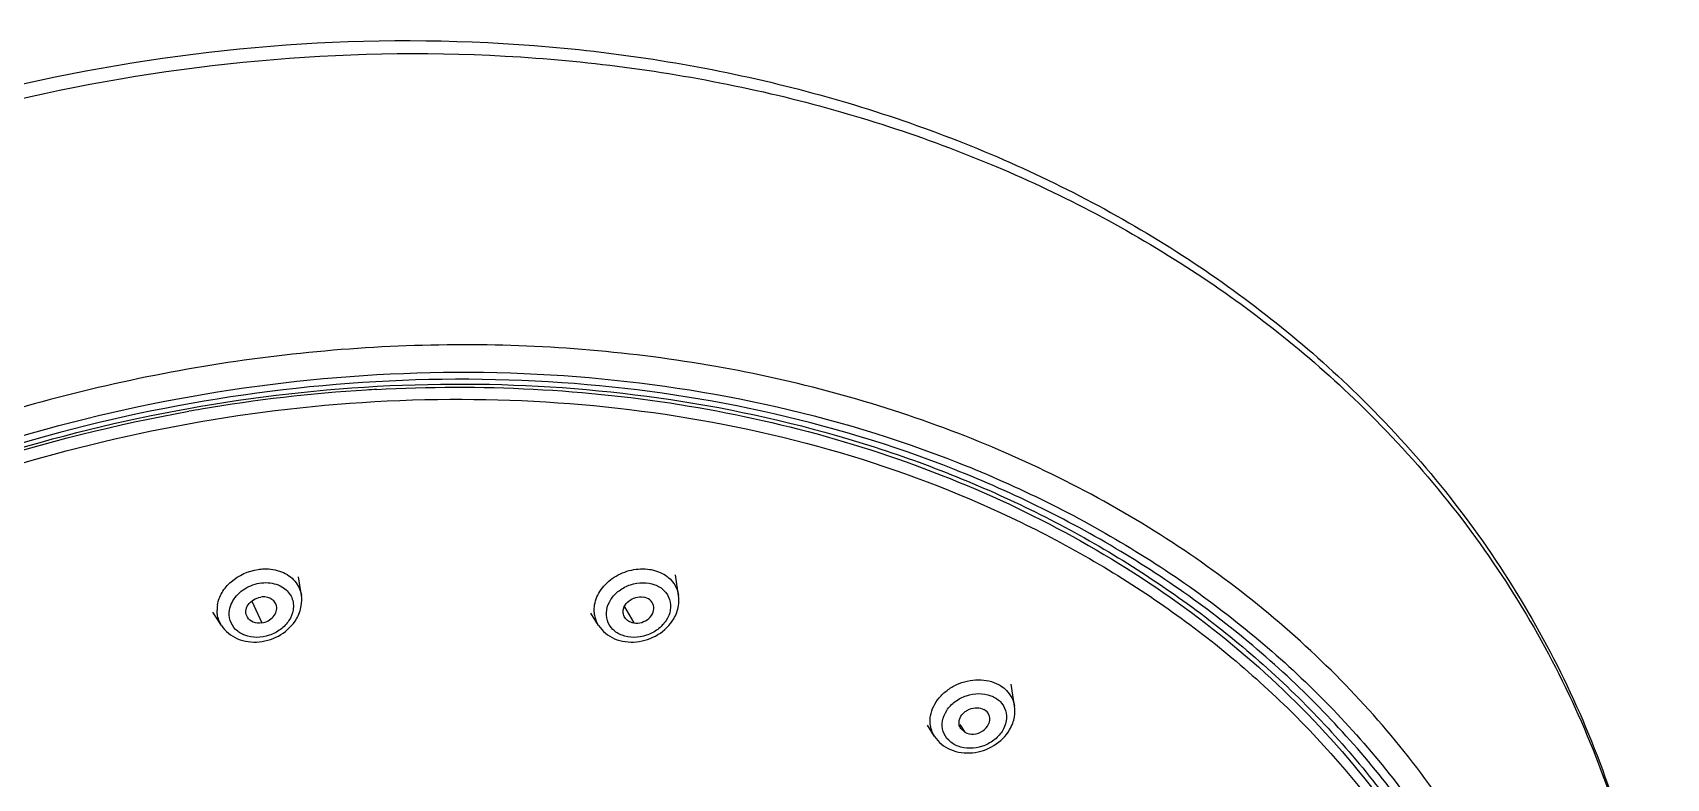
# Model space of a CAD drawing. Extents: x 11391 to 14551, y -233 to 2082.
# Drawn here: x 12465.1 to 12511.71, y 916.44 to 937.71 of the extents above; entities that cross this region are included whole.
import ezdxf

# ---------------------------------------------------------------- set-up
doc = ezdxf.new("R2010")
doc.units = 0
doc.header["$LTSCALE"] = 10
doc.header["$MEASUREMENT"] = 0
doc.layers.get('0').update_dxf_attribs({"linetype": 'CONTINUOUS'})

msp = doc.modelspace()

# ---------------------------------------------------------------- linework, layer by layer
at = {"color": 7, "linetype": 'Continuous'}
for p, q in [((12472.769, 921.662), (12472.688, 922.187)), ((12483.528, 921.662), (12483.439, 922.247)), ((12470.49, 920.805), (12470.247, 921.186)), ((12481.249, 920.805), (12481.027, 921.153)), ((12493.112, 918.498), (12493.015, 919.128)), ((12490.832, 917.64), (12490.631, 917.957)), ((12491.696, 917.755), (12491.578, 917.861))]:
    msp.add_line(p, q, dxfattribs=at)
at = {"color": 9, "linetype": 'Continuous'}
for p, q in [((12471.353, 921.492), (12471.64, 920.874)), ((12481.984, 921.335), (12482.248, 920.874)), ((12491.552, 917.977), (12491.696, 917.755))]:
    msp.add_line(p, q, dxfattribs=at)
for centre, radius, start, end in [((12477.358, 883.295), 44.308, 93.5363, 99.6716), ((12477.258, 884.51), 43.09, 93.1201, 93.5043), ((12477.459, 882.663), 44.948, 99.6632, 100.1241), ((12471.249, 921.243), 0.886, 170.5007, 180.827)]:
    msp.add_arc(centre, radius, start, end, dxfattribs=at)
at = {"color": 7, "linetype": 'Continuous'}
for centre in [(12471.659, 921.564), (12482.418, 921.564), (12492.001, 918.399)]:
    msp.add_arc(centre, 1.128, 329.4741, 339.948, dxfattribs=at)
for points, knots in [([(12451.759, 931.407), (12456.005, 933.666), (12465.073, 936.988), (12477.009, 937.885), (12486.126, 936.489), (12492.442, 934.447), (12498.122, 931.45), (12501.422, 928.825), (12502.897, 927.388)], [0, 0, 0, 0, 0.264469, 0.52352, 0.648667, 0.7698, 0.88679, 1, 1, 1, 1]), ([(12435.797, 896.514), (12436.071, 898.162), (12436.935, 901.471), (12439.067, 906.225), (12442.003, 910.739), (12446.94, 916.347), (12454.69, 922.144), (12465.49, 926.579), (12476.919, 928.194), (12486.265, 927.014), (12492.984, 924.538), (12497.448, 922.02), (12501.292, 918.873), (12503.401, 916.378), (12504.313, 915.061)], [0, 0, 0, 0, 0.057674, 0.11735, 0.179101, 0.242807, 0.374484, 0.50898, 0.641735, 0.768694, 0.829378, 0.887997, 0.94474, 1, 1, 1, 1]), ([(12502.897, 927.388), (12504.572, 925.755), (12507.538, 922.114), (12510.513, 915.748), (12511.833, 908.823), (12511.578, 904.104), (12511.189, 901.772)], [0, 0, 0, 0, 0.251042, 0.498265, 0.74639, 1, 1, 1, 1]), ([(12471.23, 921.037), (12471.199, 921.088), (12471.167, 921.217), (12471.243, 921.405), (12471.399, 921.551), (12471.539, 921.602), (12471.612, 921.612)], [0, 0, 0, 0, 0.221604, 0.461596, 0.72531, 1, 1, 1, 1]), ([(12472.058, 921.363), (12472.049, 921.404), (12472.01, 921.486), (12471.903, 921.575), (12471.763, 921.62), (12471.662, 921.62), (12471.612, 921.612)], [0, 0, 0, 0, 0.229311, 0.467851, 0.725461, 1, 1, 1, 1]), ([(12471.64, 920.874), (12471.703, 920.884), (12471.826, 920.926), (12471.974, 921.041), (12472.063, 921.195), (12472.07, 921.311), (12472.058, 921.363)], [0, 0, 0, 0, 0.269956, 0.533078, 0.776718, 1, 1, 1, 1]), ([(12481.948, 921.157), (12481.941, 921.218), (12481.968, 921.355), (12482.107, 921.513), (12482.302, 921.612), (12482.451, 921.623), (12482.522, 921.612)], [0, 0, 0, 0, 0.224595, 0.474798, 0.739773, 1, 1, 1, 1]), ([(12482.248, 920.874), (12482.324, 920.863), (12482.483, 920.877), (12482.686, 920.988), (12482.82, 921.165), (12482.831, 921.312), (12482.815, 921.374)], [0, 0, 0, 0, 0.263021, 0.529407, 0.77733, 1, 1, 1, 1]), ([(12482.815, 921.374), (12482.799, 921.435), (12482.719, 921.552), (12482.59, 921.602), (12482.522, 921.612)], [0, 0, 0, 0, 0.476536, 1, 1, 1, 1]), ([(12470.49, 920.805), (12470.543, 920.721), (12470.679, 920.57), (12471.034, 920.357), (12471.581, 920.287), (12472.202, 920.497), (12472.523, 920.809), (12472.63, 920.991)], [0, 0, 0, 0, 0.118133, 0.23883, 0.488884, 0.747812, 1, 1, 1, 1]), ([(12471.64, 920.874), (12471.559, 920.863), (12471.398, 920.873), (12471.267, 920.975), (12471.23, 921.037)], [0, 0, 0, 0, 0.529902, 1, 1, 1, 1]), ([(12481.249, 920.805), (12481.302, 920.721), (12481.438, 920.57), (12481.793, 920.357), (12482.34, 920.287), (12482.961, 920.497), (12483.282, 920.809), (12483.39, 920.991)], [0, 0, 0, 0, 0.118133, 0.23883, 0.488884, 0.747812, 1, 1, 1, 1]), ([(12482.248, 920.874), (12482.196, 920.883), (12482.096, 920.916), (12482.019, 920.989), (12481.993, 921.03)], [0, 0, 0, 0, 0.520269, 1, 1, 1, 1]), ([(12491.578, 917.861), (12491.554, 917.897), (12491.521, 917.985), (12491.531, 918.078), (12491.544, 918.122)], [0, 0, 0, 0, 0.49127, 1, 1, 1, 1]), ([(12491.544, 918.122), (12491.563, 918.186), (12491.62, 918.278), (12491.73, 918.365), (12491.859, 918.433), (12492.038, 918.468), (12492.181, 918.436), (12492.24, 918.403)], [0, 0, 0, 0, 0.238093, 0.366825, 0.498501, 0.758233, 1, 1, 1, 1]), ([(12491.696, 917.755), (12491.771, 917.714), (12491.956, 917.684), (12492.211, 917.774), (12492.394, 917.965), (12492.418, 918.141), (12492.397, 918.214)], [0, 0, 0, 0, 0.251684, 0.520708, 0.775238, 1, 1, 1, 1]), ([(12492.397, 918.214), (12492.38, 918.273), (12492.329, 918.347), (12492.259, 918.393), (12492.24, 918.403)], [0, 0, 0, 0, 0.738864, 1, 1, 1, 1]), ([(12490.832, 917.64), (12490.885, 917.557), (12491.021, 917.405), (12491.377, 917.192), (12491.924, 917.123), (12492.544, 917.333), (12492.866, 917.645), (12492.973, 917.826)], [0, 0, 0, 0, 0.118133, 0.23883, 0.488884, 0.747812, 1, 1, 1, 1])]:
    msp.add_open_spline(points, degree=3, knots=knots, dxfattribs=at)
at = {"color": 9, "linetype": 'Continuous'}
for points, knots in [([(12451.954, 931.057), (12456.182, 933.297), (12465.201, 936.597), (12477.065, 937.513), (12486.127, 936.163), (12492.4, 934.172), (12498.042, 931.246), (12501.328, 928.679), (12502.797, 927.273)], [0, 0, 0, 0, 0.26505, 0.524518, 0.649712, 0.770722, 0.887374, 1, 1, 1, 1]), ([(12509.455, 896.624), (12509.799, 898.691), (12510.033, 902.871), (12508.901, 909.007), (12506.323, 914.664), (12502.408, 919.603), (12497.327, 923.631), (12491.291, 926.602), (12484.536, 928.415), (12477.32, 929.015), (12469.909, 928.381), (12460.178, 925.943), (12451.155, 921.249), (12443.791, 914.71), (12439.367, 909.139), (12436.186, 903.078), (12434.954, 898.768), (12434.597, 896.623)], [0, 0, 0, 0, 0.057279, 0.113229, 0.168926, 0.225491, 0.283876, 0.344681, 0.408101, 0.473925, 0.541618, 0.610414, 0.747275, 0.814026, 0.878586, 0.940574, 1, 1, 1, 1]), ([(12435.366, 896.622), (12435.673, 898.38), (12436.639, 901.907), (12439.016, 906.946), (12442.278, 911.696), (12447.735, 917.53), (12456.234, 923.402), (12467.924, 927.558), (12480.07, 928.515), (12489.755, 926.473), (12496.463, 923.173), (12500.772, 920.007), (12504.311, 916.195), (12506.101, 913.269), (12506.828, 911.75)], [0, 0, 0, 0, 0.058256, 0.118591, 0.181072, 0.245532, 0.378538, 0.513692, 0.646024, 0.771485, 0.831227, 0.888946, 0.945009, 1, 1, 1, 1]), ([(12506.619, 911.625), (12505.897, 913.137), (12504.119, 916.048), (12500.603, 919.843), (12496.319, 922.994), (12489.649, 926.278), (12480.015, 928.31), (12467.935, 927.356), (12456.31, 923.217), (12447.862, 917.37), (12442.44, 911.563), (12439.203, 906.835), (12436.848, 901.821), (12435.894, 898.313), (12435.592, 896.564)], [0, 0, 0, 0, 0.054994, 0.111057, 0.168777, 0.228521, 0.353993, 0.486343, 0.621509, 0.754513, 0.818966, 0.881436, 0.941758, 1, 1, 1, 1]), ([(12474.913, 927.536), (12477.885, 927.698), (12483.746, 927.414), (12490.727, 925.434), (12495.68, 922.926), (12498.983, 920.654), (12501.867, 918.001), (12503.492, 915.99), (12504.215, 914.939)], [0, 0, 0, 0, 0.268409, 0.524543, 0.647787, 0.767816, 0.885019, 1, 1, 1, 1]), ([(12436.217, 896.386), (12436.489, 898.019), (12437.343, 901.295), (12439.45, 906), (12442.351, 910.466), (12447.225, 916.012), (12454.876, 921.747), (12465.54, 926.141), (12476.832, 927.752), (12486.074, 926.601), (12492.728, 924.167), (12497.156, 921.684), (12500.977, 918.578), (12503.079, 916.112), (12503.988, 914.81)], [0, 0, 0, 0, 0.057753, 0.117461, 0.179204, 0.242865, 0.374388, 0.508704, 0.641328, 0.768271, 0.829003, 0.887713, 0.944583, 1, 1, 1, 1]), ([(12502.797, 927.273), (12504.486, 925.657), (12507.478, 922.049), (12510.487, 915.716), (12511.828, 908.812), (12511.578, 904.101), (12511.19, 901.773)], [0, 0, 0, 0, 0.251318, 0.4983, 0.746183, 1, 1, 1, 1]), ([(12435.943, 896.547), (12436.241, 898.334), (12437.206, 901.923), (12439.632, 907.042), (12442.986, 911.853), (12448.613, 917.728), (12457.363, 923.547), (12465.418, 926.173), (12469.558, 926.912)], [0, 0, 0, 0, 0.113224, 0.230632, 0.352357, 0.478035, 0.737269, 1, 1, 1, 1]), ([(12470.375, 921.389), (12470.396, 921.513), (12470.492, 921.761), (12470.848, 922.177), (12471.254, 922.361), (12471.532, 922.402)], [0, 0, 0, 0, 0.231272, 0.479956, 1, 1, 1, 1]), ([(12471.532, 922.402), (12471.59, 922.41), (12471.815, 922.43), (12472.046, 922.395), (12472.202, 922.333)], [0, 0, 0, 0, 0.259552, 1, 1, 1, 1]), ([(12472.202, 922.333), (12472.347, 922.276), (12472.612, 922.1), (12472.747, 921.808), (12472.769, 921.662)], [0, 0, 0, 0, 0.514549, 1, 1, 1, 1]), ([(12481.135, 921.389), (12481.16, 921.545), (12481.3, 921.857), (12481.682, 922.207), (12482.174, 922.412), (12482.535, 922.429), (12482.707, 922.402)], [0, 0, 0, 0, 0.231251, 0.483154, 0.744923, 1, 1, 1, 1]), ([(12482.707, 922.402), (12482.733, 922.398), (12482.836, 922.378), (12482.937, 922.346), (12483.008, 922.313)], [0, 0, 0, 0, 0.255167, 1, 1, 1, 1]), ([(12483.008, 922.313), (12483.143, 922.253), (12483.385, 922.077), (12483.507, 921.801), (12483.528, 921.662)], [0, 0, 0, 0, 0.512884, 1, 1, 1, 1]), ([(12470.718, 921.243), (12470.743, 921.392), (12470.86, 921.612), (12471.1, 921.824), (12471.396, 921.986), (12471.808, 922.062), (12472.133, 921.965), (12472.26, 921.878)], [0, 0, 0, 0, 0.236327, 0.365272, 0.497996, 0.759829, 1, 1, 1, 1]), ([(12472.26, 921.878), (12472.359, 921.809), (12472.528, 921.617), (12472.553, 921.361), (12472.533, 921.243)], [0, 0, 0, 0, 0.50219, 1, 1, 1, 1]), ([(12481.478, 921.243), (12481.495, 921.349), (12481.584, 921.562), (12481.828, 921.814), (12482.151, 921.982), (12482.508, 922.043), (12482.851, 921.988), (12483.131, 921.817), (12483.298, 921.549), (12483.309, 921.342), (12483.293, 921.243)], [0, 0, 0, 0, 0.121325, 0.252677, 0.39014, 0.526788, 0.656071, 0.775106, 0.887034, 1, 1, 1, 1]), ([(12470.49, 920.805), (12470.43, 920.899), (12470.376, 921.044), (12470.364, 921.192), (12470.363, 921.23)], [0, 0, 0, 0, 0.746497, 1, 1, 1, 1]), ([(12472.533, 921.243), (12472.516, 921.138), (12472.427, 920.925), (12472.183, 920.673), (12471.86, 920.505), (12471.503, 920.443), (12471.16, 920.499), (12470.88, 920.67), (12470.713, 920.938), (12470.702, 921.145), (12470.718, 921.243)], [0, 0, 0, 0, 0.121323, 0.252671, 0.390131, 0.526779, 0.656064, 0.775111, 0.887043, 1, 1, 1, 1]), ([(12481.249, 920.805), (12481.194, 920.891), (12481.143, 921.022), (12481.126, 921.157), (12481.124, 921.192)], [0, 0, 0, 0, 0.747318, 1, 1, 1, 1]), ([(12483.293, 921.243), (12483.275, 921.138), (12483.186, 920.925), (12482.942, 920.673), (12482.619, 920.505), (12482.262, 920.443), (12481.919, 920.499), (12481.639, 920.67), (12481.472, 920.938), (12481.461, 921.145), (12481.478, 921.243)], [0, 0, 0, 0, 0.121323, 0.252671, 0.390131, 0.526779, 0.656064, 0.775111, 0.887043, 1, 1, 1, 1]), ([(12490.718, 918.225), (12490.749, 918.412), (12490.891, 918.689), (12491.185, 918.963), (12491.55, 919.179), (12492.067, 919.299), (12492.486, 919.209), (12492.66, 919.115)], [0, 0, 0, 0, 0.234828, 0.362618, 0.49438, 0.756396, 1, 1, 1, 1]), ([(12492.66, 919.115), (12492.68, 919.104), (12492.759, 919.058), (12492.832, 919), (12492.88, 918.952)], [0, 0, 0, 0, 0.254839, 1, 1, 1, 1]), ([(12491.061, 918.079), (12491.079, 918.185), (12491.167, 918.398), (12491.412, 918.649), (12491.734, 918.818), (12492.091, 918.879), (12492.434, 918.824), (12492.714, 918.653), (12492.881, 918.385), (12492.892, 918.177), (12492.876, 918.079)], [0, 0, 0, 0, 0.121325, 0.252677, 0.39014, 0.526788, 0.656071, 0.775106, 0.887034, 1, 1, 1, 1]), ([(12492.88, 918.952), (12492.941, 918.891), (12493.045, 918.75), (12493.099, 918.583), (12493.112, 918.498)], [0, 0, 0, 0, 0.50306, 1, 1, 1, 1]), ([(12492.876, 918.079), (12492.858, 917.973), (12492.769, 917.76), (12492.525, 917.509), (12492.202, 917.34), (12491.845, 917.279), (12491.503, 917.334), (12491.222, 917.505), (12491.055, 917.773), (12491.045, 917.981), (12491.061, 918.079)], [0, 0, 0, 0, 0.121323, 0.252671, 0.390131, 0.526779, 0.656064, 0.775111, 0.887043, 1, 1, 1, 1])]:
    msp.add_open_spline(points, degree=3, knots=knots, dxfattribs=at)
at = {"color": 7, "linetype": 'Continuous'}
for points in [[(12472.718, 921.177), (12472.74, 921.236), (12472.756, 921.298), (12472.767, 921.36)], [(12472.767, 921.36), (12472.783, 921.46), (12472.784, 921.563), (12472.769, 921.662)], [(12483.477, 921.177), (12483.499, 921.236), (12483.516, 921.298), (12483.526, 921.36)], [(12483.526, 921.36), (12483.542, 921.46), (12483.544, 921.563), (12483.528, 921.662)], [(12481.993, 921.03), (12481.969, 921.068), (12481.954, 921.112), (12481.948, 921.157)], [(12493.061, 918.013), (12493.082, 918.072), (12493.099, 918.134), (12493.109, 918.196)], [(12493.109, 918.196), (12493.126, 918.295), (12493.127, 918.398), (12493.112, 918.498)]]:
    msp.add_open_spline(points, degree=3, dxfattribs=at)
at = {"color": 9, "linetype": 'Continuous'}
for points in [[(12481.124, 921.192), (12481.12, 921.257), (12481.124, 921.324), (12481.135, 921.389)], [(12490.71, 917.993), (12490.702, 918.07), (12490.705, 918.149), (12490.718, 918.225)], [(12490.832, 917.64), (12490.766, 917.745), (12490.723, 917.869), (12490.71, 917.993)]]:
    msp.add_open_spline(points, degree=3, dxfattribs=at)

doc.saveas('drawing.dxf')
